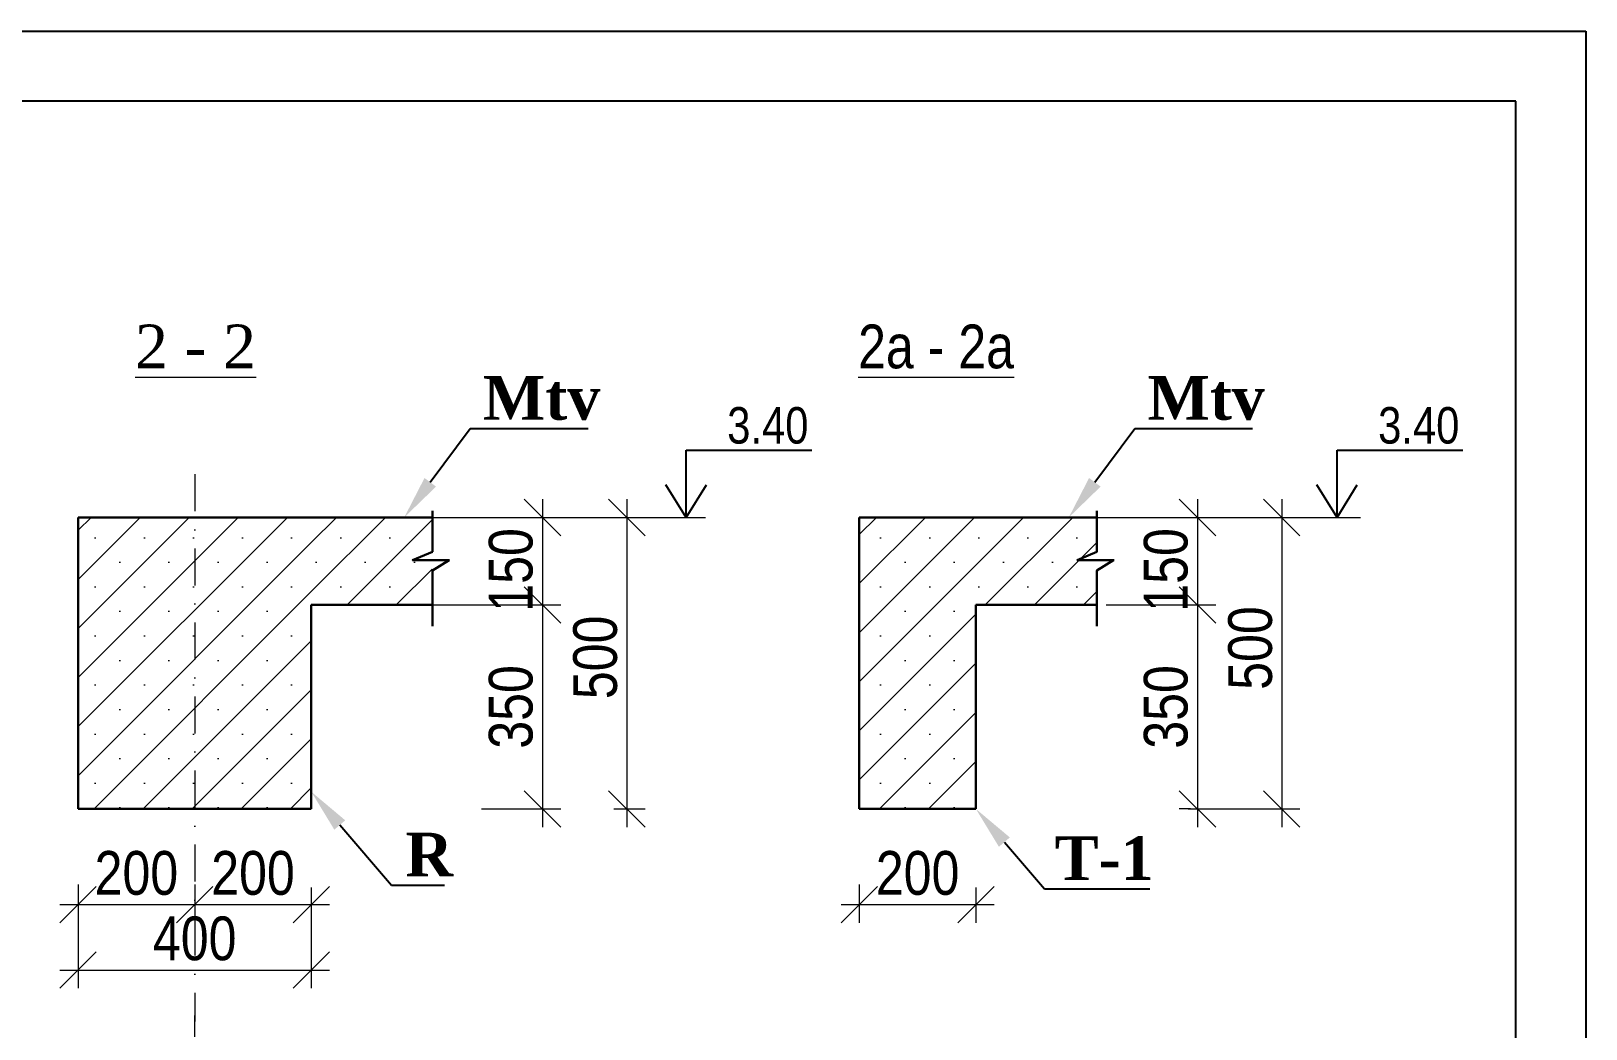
# Model space of a CAD drawing. Header units: millimetres. Extents: x -149347 to 251215, y -2929184 to -2541447.
# Drawn here: x 49823 to 60490, y -2590496 to -2583650 of the extents above; entities that cross this region are included whole.
import ezdxf
from ezdxf import colors
from ezdxf.entities.mleader import LeaderData, LeaderLine
from ezdxf.math import Vec2, Vec3

# ---------------------------------------------------------------- set-up
doc = ezdxf.new("R2010")
doc.units = ezdxf.units.MM
doc.linetypes.add('DASHDOT', pattern=[25.4, 12.7, -6.35, 0, -6.35])
doc.linetypes.add('DASHDOTX2', pattern=[50.8, 25.4, -12.7, 0, -12.7])
doc.layers.add('Ox xetti', color=1, linetype='DASHDOT', lineweight=18)
doc.layers.add('РАЗМЕРЫ', color=80, linetype='Continuous', lineweight=9)
doc.styles.get("Standard").update_dxf_attribs({"font": 'times.ttf'})
doc.styles.add('style1', font='A3TI(LA).TTF', dxfattribs={"height": 400})
doc.styles.add('style6', font='ARIALN.TTF', dxfattribs={"height": 300})
doc.dimstyles.new('DIM_100', dxfattribs={"dimscale": 100, "dimtxt": 250, "dimasz": 2.5, "dimexe": 1.25, "dimexo": 0.625, "dimtad": 1, "dimdec": 0, "dimtxsty": 'style1', "dimblk": 'OBLIQUE', "dimcen": 2.5, "dimdle": 1.25, "dimclrd": 251, "dimclre": 251, "dimaunit": 1, "dimadec": 3, "dimazin": 0, "dimtfac": 1, "dimtdec": 0, "dimtmove": 1, "dimatfit": 3, "dimfxl": 1.25, "dimlwd": 5, "dimlwe": 5, "dimarcsym": 0})
pattern_1 = [(45, (-625613.66, 2723.63), (-168.379802, 168.379802), []), (45, (-625445.28, 2723.63), (-168.379802, 168.379802), [0, -238.125])]

# ---------------------------------------------------------------- blocks, each defined once
blk = doc.blocks.new('mekteb')
at = {"color": 0, "lineweight": 25}
for p, q in [((99643, -1821466), (139843, -1821466)), ((139843, -1821466), (139843, -1849866))]:
    blk.add_line(p, q, dxfattribs=at)
at = {"color": 0, "lineweight": 25, "ltscale": 15}
for p, q in [((139343, -1821966), (101643, -1821966)), ((139343, -1849366), (139343, -1821966))]:
    blk.add_line(p, q, dxfattribs=at)
blk = doc.blocks.new('_Oblique')
at = {"color": 0, "linetype": 'ByBlock', "lineweight": -2}
blk.add_line((-0.5, -0.5), (0.5, 0.5), dxfattribs=at)
blk = doc.blocks.new('*D470')
at = {"color": 251, "lineweight": 5, "ltscale": 15, "transparency": 16777216}
for p, q in [((55505, -2589506), (55505, -2589769)), ((56305, -2589525), (56305, -2589769))]:
    blk.add_line(p, q, dxfattribs=at)
at = {"color": 251, "linetype": 'ByBlock', "lineweight": 5, "ltscale": 15, "transparency": 16777216}
blk.add_line((56430, -2589644), (55380, -2589644), dxfattribs=at)
at = {"layer": 'Defpoints', "color": 0, "lineweight": 15, "ltscale": 15, "transparency": 16777216}
for p in [(55505, -2589443), (56305, -2589462), (55505, -2589644)]:
    blk.add_point(p, dxfattribs=at)
at = {"color": 251, "lineweight": 5, "ltscale": 15, "transparency": 16777216, "xscale": 250, "yscale": 250, "zscale": 250, "rotation": 180}
blk.add_blockref('_Oblique', (55505, -2589644), dxfattribs=at)
at = {"color": 251, "lineweight": 5, "ltscale": 15, "transparency": 16777216, "xscale": 250, "yscale": 250, "zscale": 250}
blk.add_blockref('_Oblique', (56305, -2589644), dxfattribs=at)
at = {"color": 0, "lineweight": 15, "ltscale": 15, "transparency": 16777216, "insert": (55905, -2589428), "char_height": 300, "attachment_point": 5, "style": 'style6'}
blk.add_mtext('200', dxfattribs=at)
blk = doc.blocks.new('*D471')
at = {"color": 251, "linetype": 'ByBlock', "lineweight": 5, "ltscale": 15, "transparency": 16777216}
blk.add_line((57825, -2586862), (57825, -2587712), dxfattribs=at)
at = {"color": 251, "lineweight": 5, "ltscale": 15, "transparency": 16777216}
for p, q in [((57665, -2586987), (57950, -2586987)), ((57198, -2587587), (57950, -2587587))]:
    blk.add_line(p, q, dxfattribs=at)
at = {"layer": 'Defpoints', "color": 0, "lineweight": 15, "ltscale": 15, "transparency": 16777216}
for p in [(57602, -2586987), (57136, -2587587), (57825, -2587587)]:
    blk.add_point(p, dxfattribs=at)
at = {"color": 251, "lineweight": 5, "ltscale": 15, "transparency": 16777216, "xscale": 250, "yscale": 250, "zscale": 250}
for p, rotation in [((57825, -2586987), 90), ((57825, -2587587), 270)]:
    blk.add_blockref('_Oblique', p, dxfattribs=dict(at, rotation=rotation))
at = {"color": 0, "lineweight": 15, "ltscale": 15, "transparency": 16777216, "insert": (57609, -2587347), "char_height": 300, "attachment_point": 5, "rotation": 90, "style": 'style6'}
blk.add_mtext('150', dxfattribs=at)
blk = doc.blocks.new('*D472')
at = {"color": 251, "linetype": 'ByBlock', "lineweight": 5, "ltscale": 15, "transparency": 16777216}
blk.add_line((58403, -2586862), (58403, -2589112), dxfattribs=at)
at = {"color": 251, "lineweight": 5, "ltscale": 15, "transparency": 16777216}
for p, q in [((57867, -2586987), (58528, -2586987)), ((57762, -2588987), (58528, -2588987))]:
    blk.add_line(p, q, dxfattribs=at)
at = {"layer": 'Defpoints', "color": 0, "lineweight": 15, "ltscale": 15, "transparency": 16777216}
for p in [(57805, -2586987), (57700, -2588987), (58403, -2588987)]:
    blk.add_point(p, dxfattribs=at)
at = {"color": 251, "lineweight": 5, "ltscale": 15, "transparency": 16777216, "xscale": 250, "yscale": 250, "zscale": 250}
for p, rotation in [((58403, -2586987), 90), ((58403, -2588987), 270)]:
    blk.add_blockref('_Oblique', p, dxfattribs=dict(at, rotation=rotation))
at = {"color": 0, "lineweight": 15, "ltscale": 15, "transparency": 16777216, "insert": (58188, -2587883), "char_height": 300, "attachment_point": 5, "rotation": 90, "style": 'style6'}
blk.add_mtext('500', dxfattribs=at)
blk = doc.blocks.new('*D473')
at = {"color": 251, "linetype": 'ByBlock', "lineweight": 5, "ltscale": 15, "transparency": 16777216}
blk.add_line((57825, -2587462), (57825, -2589112), dxfattribs=at)
at = {"color": 251, "lineweight": 5, "ltscale": 15, "transparency": 16777216}
for p, q in [((57198, -2587587), (57950, -2587587)), ((57778, -2588987), (57700, -2588987))]:
    blk.add_line(p, q, dxfattribs=at)
at = {"layer": 'Defpoints', "color": 0, "lineweight": 15, "ltscale": 15, "transparency": 16777216}
for p in [(57136, -2587587), (57825, -2588987), (57840, -2588987)]:
    blk.add_point(p, dxfattribs=at)
at = {"color": 251, "lineweight": 5, "ltscale": 15, "transparency": 16777216, "xscale": 250, "yscale": 250, "zscale": 250}
for p, rotation in [((57825, -2587587), 90), ((57825, -2588987), 270)]:
    blk.add_blockref('_Oblique', p, dxfattribs=dict(at, rotation=rotation))
at = {"color": 0, "lineweight": 15, "ltscale": 15, "transparency": 16777216, "insert": (57609, -2588287), "char_height": 300, "attachment_point": 5, "rotation": 90, "style": 'style6'}
blk.add_mtext('350', dxfattribs=at)
blk = doc.blocks.new('*D445')
at = {"color": 251, "lineweight": 5, "ltscale": 15, "transparency": 16777216}
for p, q in [((50145, -2589506), (50145, -2589769)), ((50945, -2589525), (50945, -2589769))]:
    blk.add_line(p, q, dxfattribs=at)
at = {"color": 251, "linetype": 'ByBlock', "lineweight": 5, "ltscale": 15, "transparency": 16777216}
blk.add_line((51070, -2589644), (50020, -2589644), dxfattribs=at)
at = {"layer": 'Defpoints', "color": 0, "lineweight": 15, "ltscale": 15, "transparency": 16777216}
for p in [(50145, -2589443), (50945, -2589462), (50145, -2589644)]:
    blk.add_point(p, dxfattribs=at)
at = {"color": 251, "lineweight": 5, "ltscale": 15, "transparency": 16777216, "xscale": 250, "yscale": 250, "zscale": 250, "rotation": 180}
blk.add_blockref('_Oblique', (50145, -2589644), dxfattribs=at)
at = {"color": 251, "lineweight": 5, "ltscale": 15, "transparency": 16777216, "xscale": 250, "yscale": 250, "zscale": 250}
blk.add_blockref('_Oblique', (50945, -2589644), dxfattribs=at)
at = {"color": 0, "lineweight": 15, "ltscale": 15, "transparency": 16777216, "insert": (50545, -2589428), "char_height": 300, "attachment_point": 5, "style": 'style6'}
blk.add_mtext('200', dxfattribs=at)
blk = doc.blocks.new('*D446')
at = {"color": 251, "lineweight": 5, "ltscale": 15, "transparency": 16777216}
for p, q in [((50945, -2589506), (50945, -2589769)), ((51745, -2589525), (51745, -2589769))]:
    blk.add_line(p, q, dxfattribs=at)
at = {"color": 251, "linetype": 'ByBlock', "lineweight": 5, "ltscale": 15, "transparency": 16777216}
blk.add_line((51870, -2589644), (50820, -2589644), dxfattribs=at)
at = {"layer": 'Defpoints', "color": 0, "lineweight": 15, "ltscale": 15, "transparency": 16777216}
for p in [(50945, -2589443), (51745, -2589462), (50945, -2589644)]:
    blk.add_point(p, dxfattribs=at)
at = {"color": 251, "lineweight": 5, "ltscale": 15, "transparency": 16777216, "xscale": 250, "yscale": 250, "zscale": 250, "rotation": 180}
blk.add_blockref('_Oblique', (50945, -2589644), dxfattribs=at)
at = {"color": 251, "lineweight": 5, "ltscale": 15, "transparency": 16777216, "xscale": 250, "yscale": 250, "zscale": 250}
blk.add_blockref('_Oblique', (51745, -2589644), dxfattribs=at)
at = {"color": 0, "lineweight": 15, "ltscale": 15, "transparency": 16777216, "insert": (51345, -2589428), "char_height": 300, "attachment_point": 5, "style": 'style6'}
blk.add_mtext('200', dxfattribs=at)
blk = doc.blocks.new('*D447')
at = {"color": 251, "lineweight": 5, "ltscale": 15, "transparency": 16777216}
for p, q in [((50145, -2589706), (50145, -2590217)), ((51745, -2589706), (51745, -2590217))]:
    blk.add_line(p, q, dxfattribs=at)
at = {"color": 251, "linetype": 'ByBlock', "lineweight": 5, "ltscale": 15, "transparency": 16777216}
blk.add_line((50020, -2590092), (51870, -2590092), dxfattribs=at)
at = {"layer": 'Defpoints', "color": 0, "lineweight": 15, "ltscale": 15, "transparency": 16777216}
for p in [(50145, -2589644), (51745, -2589644), (51745, -2590092)]:
    blk.add_point(p, dxfattribs=at)
at = {"color": 251, "lineweight": 5, "ltscale": 15, "transparency": 16777216, "xscale": 250, "yscale": 250, "zscale": 250, "rotation": 180}
blk.add_blockref('_Oblique', (50145, -2590092), dxfattribs=at)
at = {"color": 251, "lineweight": 5, "ltscale": 15, "transparency": 16777216, "xscale": 250, "yscale": 250, "zscale": 250}
blk.add_blockref('_Oblique', (51745, -2590092), dxfattribs=at)
at = {"color": 0, "lineweight": 15, "ltscale": 15, "transparency": 16777216, "insert": (50945, -2589877), "char_height": 300, "attachment_point": 5, "style": 'style6'}
blk.add_mtext('400', dxfattribs=at)
blk = doc.blocks.new('*D448')
at = {"color": 251, "linetype": 'ByBlock', "lineweight": 5, "ltscale": 15, "transparency": 16777216}
blk.add_line((53331, -2586862), (53331, -2587712), dxfattribs=at)
at = {"color": 251, "lineweight": 5, "ltscale": 15, "transparency": 16777216}
for p, q in [((53171, -2586987), (53456, -2586987)), ((52209, -2587587), (53456, -2587587))]:
    blk.add_line(p, q, dxfattribs=at)
at = {"layer": 'Defpoints', "color": 0, "lineweight": 15, "ltscale": 15, "transparency": 16777216}
for p in [(53109, -2586987), (52146, -2587587), (53331, -2587587)]:
    blk.add_point(p, dxfattribs=at)
at = {"color": 251, "lineweight": 5, "ltscale": 15, "transparency": 16777216, "xscale": 250, "yscale": 250, "zscale": 250}
for p, rotation in [((53331, -2586987), 90), ((53331, -2587587), 270)]:
    blk.add_blockref('_Oblique', p, dxfattribs=dict(at, rotation=rotation))
at = {"color": 0, "lineweight": 15, "ltscale": 15, "transparency": 16777216, "insert": (53115, -2587347), "char_height": 300, "attachment_point": 5, "rotation": 90, "style": 'style6'}
blk.add_mtext('150', dxfattribs=at)
blk = doc.blocks.new('*D449')
at = {"color": 251, "linetype": 'ByBlock', "lineweight": 5, "ltscale": 15, "transparency": 16777216}
blk.add_line((53910, -2586862), (53910, -2589112), dxfattribs=at)
at = {"color": 251, "lineweight": 5, "ltscale": 15, "transparency": 16777216}
for p, q in [((53373, -2586987), (54035, -2586987)), ((53820, -2588987), (54035, -2588987))]:
    blk.add_line(p, q, dxfattribs=at)
at = {"layer": 'Defpoints', "color": 0, "lineweight": 15, "ltscale": 15, "transparency": 16777216}
for p in [(53311, -2586987), (53758, -2588987), (53910, -2588987)]:
    blk.add_point(p, dxfattribs=at)
at = {"color": 251, "lineweight": 5, "ltscale": 15, "transparency": 16777216, "xscale": 250, "yscale": 250, "zscale": 250}
for p, rotation in [((53910, -2586987), 90), ((53910, -2588987), 270)]:
    blk.add_blockref('_Oblique', p, dxfattribs=dict(at, rotation=rotation))
at = {"color": 0, "lineweight": 15, "ltscale": 15, "transparency": 16777216, "insert": (53694, -2587947), "char_height": 300, "attachment_point": 5, "rotation": 90, "style": 'style6'}
blk.add_mtext('500', dxfattribs=at)
blk = doc.blocks.new('*D450')
at = {"color": 251, "linetype": 'ByBlock', "lineweight": 5, "ltscale": 15, "transparency": 16777216}
blk.add_line((53331, -2587462), (53331, -2589112), dxfattribs=at)
at = {"color": 251, "lineweight": 5, "ltscale": 15, "transparency": 16777216}
for p, q in [((52209, -2587587), (53456, -2587587)), ((52913, -2588987), (53456, -2588987))]:
    blk.add_line(p, q, dxfattribs=at)
at = {"layer": 'Defpoints', "color": 0, "lineweight": 15, "ltscale": 15, "transparency": 16777216}
for p in [(52146, -2587587), (52851, -2588987), (53331, -2588987)]:
    blk.add_point(p, dxfattribs=at)
at = {"color": 251, "lineweight": 5, "ltscale": 15, "transparency": 16777216, "xscale": 250, "yscale": 250, "zscale": 250}
for p, rotation in [((53331, -2587587), 90), ((53331, -2588987), 270)]:
    blk.add_blockref('_Oblique', p, dxfattribs=dict(at, rotation=rotation))
at = {"color": 0, "lineweight": 15, "ltscale": 15, "transparency": 16777216, "insert": (53115, -2588287), "char_height": 300, "attachment_point": 5, "rotation": 90, "style": 'style6'}
blk.add_mtext('350', dxfattribs=at)

msp = doc.modelspace()

# ---------------------------------------------------------------- hatches: boundary and pattern name
at = {"lineweight": 15, "ltscale": 5}
h = msp.add_hatch(dxfattribs=at)
h.set_pattern_fill('SACNCR', scale=100)
h.set_pattern_definition(pattern_1)
h.paths.add_polyline_path([(51745.14087, -2586986.8088), (50145.19412, -2586986.8088), (50145.19412, -2588986.8088), (51745.14087, -2588986.8088)])
h = msp.add_hatch(dxfattribs=at)
h.set_pattern_fill('SACNCR', scale=100)
h.set_pattern_definition(pattern_1)
edge = h.paths.add_edge_path()
edge.add_line((52570.30351, -2586986.8088), (51745.22074, -2586986.8088))
edge.add_line((51745.22074, -2586986.8088), (51745.16749, -2587626.73276))
edge.add_line((51745.22074, -2587586.73276), (52573.87891, -2587586.73276))
edge.add_line((52573.87891, -2587586.73276), (52573.87891, -2586986.8088))
h = msp.add_hatch(dxfattribs=at)
h.set_pattern_fill('SACNCR', scale=100)
h.set_pattern_definition(pattern_1)
h.paths.add_polyline_path([(56304.70134, -2586986.8088), (55504.72797, -2586986.8088), (55504.72797, -2588986.8088), (56304.70134, -2588986.8088)])
h = msp.add_hatch(dxfattribs=at)
h.set_pattern_fill('SACNCR', scale=100)
h.set_pattern_definition(pattern_1)
edge = h.paths.add_edge_path()
edge.add_line((57129.86399, -2586986.8088), (56304.78122, -2586986.8088))
edge.add_line((56304.78122, -2586986.8088), (56304.72797, -2587626.73276))
edge.add_line((56304.78122, -2587586.73276), (57133.43938, -2587586.73276))
edge.add_line((57133.43938, -2587586.73276), (57133.43938, -2586986.8088))

# ---------------------------------------------------------------- linework, layer by layer
at = {"color": 0}
for p, q in [((54316.98171, -2586986.8088), (54316.98171, -2586524.58348)), ((58783.08509, -2586986.8088), (58783.08509, -2586524.58348))]:
    msp.add_line(p, q, dxfattribs=at)
at = {"color": 7}
for p, q in [((54316.98171, -2586524.58348), (55178.82463, -2586524.58348)), ((58783.08509, -2586524.58348), (59644.928, -2586524.58348))]:
    msp.add_line(p, q, dxfattribs=at)
at = {"color": 7, "lineweight": 15, "ltscale": 80}
for p, q in [((51745.16749, -2586986.8088), (50145.16749, -2586986.8088)), ((52576.05564, -2586986.8088), (54448.94696, -2586986.8088)), ((56297.67431, -2586986.8088), (57674.98461, -2586986.8088)), ((57565.34741, -2586986.8088), (58942.65771, -2586986.8088))]:
    msp.add_line(p, q, dxfattribs=at)
at = {"color": 7, "lineweight": 30, "ltscale": 80}
for p, q in [((50145.16749, -2586986.8088), (50145.16749, -2588986.8088)), ((50145.16749, -2586986.8088), (52576.05564, -2586986.8088)), ((55504.72797, -2586986.8088), (55504.72797, -2588986.8088)), ((55504.72797, -2586986.8088), (56304.72797, -2586986.8088)), ((55504.72797, -2586986.8088), (57135.61611, -2586986.8088)), ((51745.16749, -2588986.8088), (51745.16749, -2587586.73276)), ((51745.16749, -2587586.73276), (52576.05564, -2587586.73276)), ((56304.72797, -2588986.8088), (56304.72797, -2587586.73276)), ((56304.72797, -2587586.73276), (57135.61611, -2587586.73276)), ((50145.16749, -2588986.8088), (51745.16749, -2588986.8088)), ((55504.72797, -2588986.8088), (56304.72797, -2588986.8088))]:
    msp.add_line(p, q, dxfattribs=at)
at = {"color": 7, "lineweight": 15}
msp.add_line((50945.16749, -2590549.47016), (50945.16749, -2590403.74138), dxfattribs=at)
at = {"color": 7, "ltscale": 15}
for points in [[(54316.98171, -2586986.8088), (54178.37979, -2586762.46478)], [(54316.98171, -2586986.8088), (54455.58362, -2586762.46478)], [(58783.08509, -2586986.8088), (58644.48317, -2586762.46478)], [(58783.08509, -2586986.8088), (58921.687, -2586762.46478)]]:
    msp.add_lwpolyline(points, dxfattribs=at)
at = {"color": 7, "lineweight": 30, "ltscale": 80}
for points in [[(52576.05564, -2586942.63308), (52576.05564, -2587222.48378), (52440.07899, -2587279.52782), (52689.79659, -2587279.52782), (52576.05564, -2587350.83288), (52576.05564, -2587732.43464)], [(57135.61611, -2586942.63308), (57135.61611, -2587222.48378), (56999.63946, -2587279.52782), (57249.35706, -2587279.52782), (57135.61611, -2587350.83288), (57135.61611, -2587732.43464)]]:
    msp.add_lwpolyline(points, dxfattribs=at)
at = {"layer": 'Ox xetti', "linetype": 'DASHDOTX2', "lineweight": 15, "ltscale": 10}
msp.add_line((50945.16749, -2586690.80401), (50945.16749, -2590444.15523), dxfattribs=at)

# ---------------------------------------------------------------- block references
at = {"lineweight": 15, "xscale": 0.9604837554369011, "yscale": 0.9604837554369011, "zscale": 0.9604837554369011}
msp.add_blockref('mekteb', (-73827.0471, -834161.86466), dxfattribs=at)

# ---------------------------------------------------------------- texts
at = {"lineweight": 15, "ltscale": 1500, "insert": (50535.4336, -2585663.64866), "char_height": 300, "width": 3782.2222222, "attachment_point": 1}
msp.add_mtext('{\\fTimes New Roman|b0|i0|c238|p18;\\L2 \\fTimes New Roman|b0|i0|c204|p18;-\\fTimes New Roman|b0|i0|c238|p18; 2}', dxfattribs=at)
at = {"lineweight": 15, "ltscale": 1500, "insert": (55496.41108, -2585663.64866), "char_height": 300, "width": 3782.2222222, "attachment_point": 1, "style": 'style6'}
msp.add_mtext('{\\fArial Narrow|b0|i0|c238|p34;\\L2a \\fArial Narrow|b0|i0|c204|p34;-\\fArial Narrow|b0|i0|c238|p34; 2a}', dxfattribs=at)
at = {"lineweight": 9, "char_height": 250, "width": 23109.777632, "attachment_point": 1, "style": 'style6'}
for insert in [(54598.50873, -2586229.97578), (59064.6121, -2586229.97578)]:
    msp.add_mtext('3.{\\fArial Narrow|b0|i0|c238|p34;40}', dxfattribs=dict(at, insert=insert))

# ---------------------------------------------------------------- dimensions: what is measured, and where the dimension line sits
at = {"color": 7, "lineweight": 15, "ltscale": 15}
for base, p1, p2, picture, middle in [((53330.95791, -2587586.73276), (53108.71806, -2586986.8088), (52146.32433, -2587586.73276), '*D448', (53330.95791, -2587346.77078)), ((53909.59703, -2588986.8088), (53310.85976, -2586986.8088), (53757.9562, -2588986.8088), '*D449', (53909.59703, -2587946.8088)), ((57824.66866, -2587586.73276), (57602.42881, -2586986.8088), (57135.61611, -2587586.73276), '*D471', (57824.66866, -2587346.77078)), ((58403.30778, -2588986.8088), (57804.57052, -2586986.8088), (57699.66866, -2588986.8088), '*D472', (58403.30778, -2587883.15581))]:
    dim = msp.add_linear_dim(base=base, p1=p1, p2=p2, angle=90, dimstyle='DIM_100', override={"dimlfac": 0.25, "dimtxsty": 'style6'}, dxfattribs=at)
    dim.commit()
    dim.dimension.update_dxf_attribs({"geometry": picture, "text_midpoint": middle, "dimtype": 160})
for base, p1, p2, picture, middle in [((53330.95791, -2588986.8088), (52146.32433, -2587586.73276), (52850.94105, -2588986.8088), '*D450', (53115.28601, -2588286.77078)), ((57824.66866, -2588986.8088), (57135.61611, -2587586.73276), (57840.23282, -2588986.8088), '*D473', (57608.99676, -2588286.77078))]:
    dim = msp.add_linear_dim(base=base, p1=p1, p2=p2, angle=90, dimstyle='DIM_100', override={"dimlfac": 0.25, "dimtxsty": 'style6'}, dxfattribs=at)
    dim.commit()
    dim.dimension.update_dxf_attribs({"geometry": picture, "text_midpoint": middle})
for base, p1, p2, picture, middle in [((50145.16749, -2589643.61599), (50945.16749, -2589462.2548), (50145.16749, -2589443.36022), '*D445', (50545.16749, -2589427.9441)), ((50945.16749, -2589643.61599), (51745.16749, -2589462.2548), (50945.16749, -2589443.36022), '*D446', (51345.16749, -2589427.9441)), ((55504.72797, -2589643.61599), (56304.72797, -2589462.2548), (55504.72797, -2589443.36022), '*D470', (55904.72797, -2589427.9441)), ((51745.16749, -2590092.34709), (50145.16749, -2589643.61599), (51745.16749, -2589643.61599), '*D447', (50945.16749, -2589876.6752))]:
    dim = msp.add_linear_dim(base=base, p1=p1, p2=p2, dimstyle='DIM_100', override={"dimlfac": 0.25, "dimtxsty": 'style6'}, dxfattribs=at)
    dim.commit()
    dim.dimension.update_dxf_attribs({"geometry": picture, "text_midpoint": middle})

# ---------------------------------------------------------------- leaders
at = {"layer": 'РАЗМЕРЫ', "color": 0, "lineweight": 15}
ml = msp.add_multileader_mtext('Standard', dxfattribs=at)
ml.set_content('{\\fTimes New Roman|b1|i0|c238|p18;\\C7;Mtv}')
ml.set_leader_properties()
ml.build(insert=Vec2(0, 0))
ml.multileader.update_dxf_attribs({"text_left_attachment_type": 6, "text_right_attachment_type": 6, "dogleg_length": 100, "arrow_head_size": 300})
ctx = ml.context
ctx.base_point, ctx.char_height, ctx.arrow_head_size, ctx.plane_origin = Vec3(52934.99458, -2586376.76879), 300, 300, Vec3(60881.70706, -2584750.18146)
ctx.left_attachment, ctx.right_attachment, ctx.text_align_type = 6, 6, 1
notes = []
notes.append((ctx, [(1, (1, 1, 0), (52834.99458, -2586376.76879), (1, 0), 100, [(1, [(52382.6445, -2586986.8088)], 0, [])])]))
ctx.mtext.insert, ctx.mtext.alignment, ctx.mtext.flow_direction = Vec3(53325.00036, -2586016.76879), 2, 5
ml = msp.add_multileader_mtext('Standard', dxfattribs=at)
ml.set_content('{\\fTimes New Roman|b1|i0|c238|p18;\\C7;Mtv}')
ml.set_leader_properties()
ml.build(insert=Vec2(0, 0))
ml.multileader.update_dxf_attribs({"text_left_attachment_type": 6, "text_right_attachment_type": 6, "dogleg_length": 100, "arrow_head_size": 300})
ctx = ml.context
ctx.base_point, ctx.char_height, ctx.arrow_head_size, ctx.plane_origin = Vec3(57494.55506, -2586376.76879), 300, 300, Vec3(65441.26754, -2584750.18146)
ctx.left_attachment, ctx.right_attachment, ctx.text_align_type = 6, 6, 1
notes.append((ctx, [(1, (1, 1, 0), (57394.55506, -2586376.76879), (1, 0), 100, [(1, [(56942.20498, -2586986.8088)], 0, [])])]))
ctx.mtext.insert, ctx.mtext.alignment, ctx.mtext.flow_direction = Vec3(57884.56084, -2586016.76879), 2, 5
ml = msp.add_multileader_mtext('Standard', dxfattribs=at)
ml.set_content('{\\fTimes New Roman|b1|i0|c238|p18;\\C7;R}')
ml.set_leader_properties()
ml.build(insert=Vec2(0, 0))
ml.multileader.update_dxf_attribs({"text_left_attachment_type": 6, "text_right_attachment_type": 6, "dogleg_length": 100, "arrow_head_size": 300})
ctx = ml.context
ctx.base_point, ctx.char_height, ctx.arrow_head_size, ctx.plane_origin = Vec3(52394.41951, -2589509.57725), 300, 300, Vec3(59766.51732, -2587292.10805)
ctx.left_attachment, ctx.right_attachment, ctx.text_align_type = 6, 6, 1
notes.append((ctx, [(1, (1, 1, 0), (52294.41951, -2589509.57725), (1, 0), 100, [(1, [(51745.16749, -2588869.32237)], 0, [])])]))
ctx.mtext.insert, ctx.mtext.alignment, ctx.mtext.flow_direction = Vec3(52554.54812, -2589149.57725), 2, 5
ml = msp.add_multileader_mtext('Standard', dxfattribs=at)
ml.set_content('{\\fTimes New Roman|b1|i0|c238|p18;\\C7;T-1}')
ml.set_leader_properties()
ml.build(insert=Vec2(0, 0))
ml.multileader.update_dxf_attribs({"text_left_attachment_type": 6, "text_right_attachment_type": 6, "dogleg_length": 100, "arrow_head_size": 300})
ctx = ml.context
ctx.base_point, ctx.char_height, ctx.arrow_head_size, ctx.plane_origin = Vec3(56875.27945, -2589534.96132), 300, 300, Vec3(64326.0778, -2588286.67102)
ctx.left_attachment, ctx.right_attachment, ctx.text_align_type = 6, 6, 1
notes.append((ctx, [(1, (1, 1, 0), (56775.27945, -2589534.96132), (1, 0), 100, [(1, [(56304.72797, -2588986.8088)], 0, [])])]))
ctx.mtext.insert, ctx.mtext.alignment, ctx.mtext.flow_direction = Vec3(57185.1913, -2589174.96132), 2, 5
for ctx, leaders in notes:
    for number, flags, end, landing, length, lines in leaders:
        leader = LeaderData()
        leader.index, (leader.has_last_leader_line, leader.has_dogleg_vector, leader.attachment_direction) = number, flags
        leader.last_leader_point, leader.dogleg_vector, leader.dogleg_length = Vec3(end), Vec3(landing), length
        for number, points, colour, breaks in lines:
            line = LeaderLine()
            line.index, line.vertices, line.color, line.breaks = number, Vec3.list(points), colors.encode_raw_color(colour), breaks
            leader.lines.append(line)
        ctx.leaders.append(leader)

doc.saveas('drawing.dxf')
